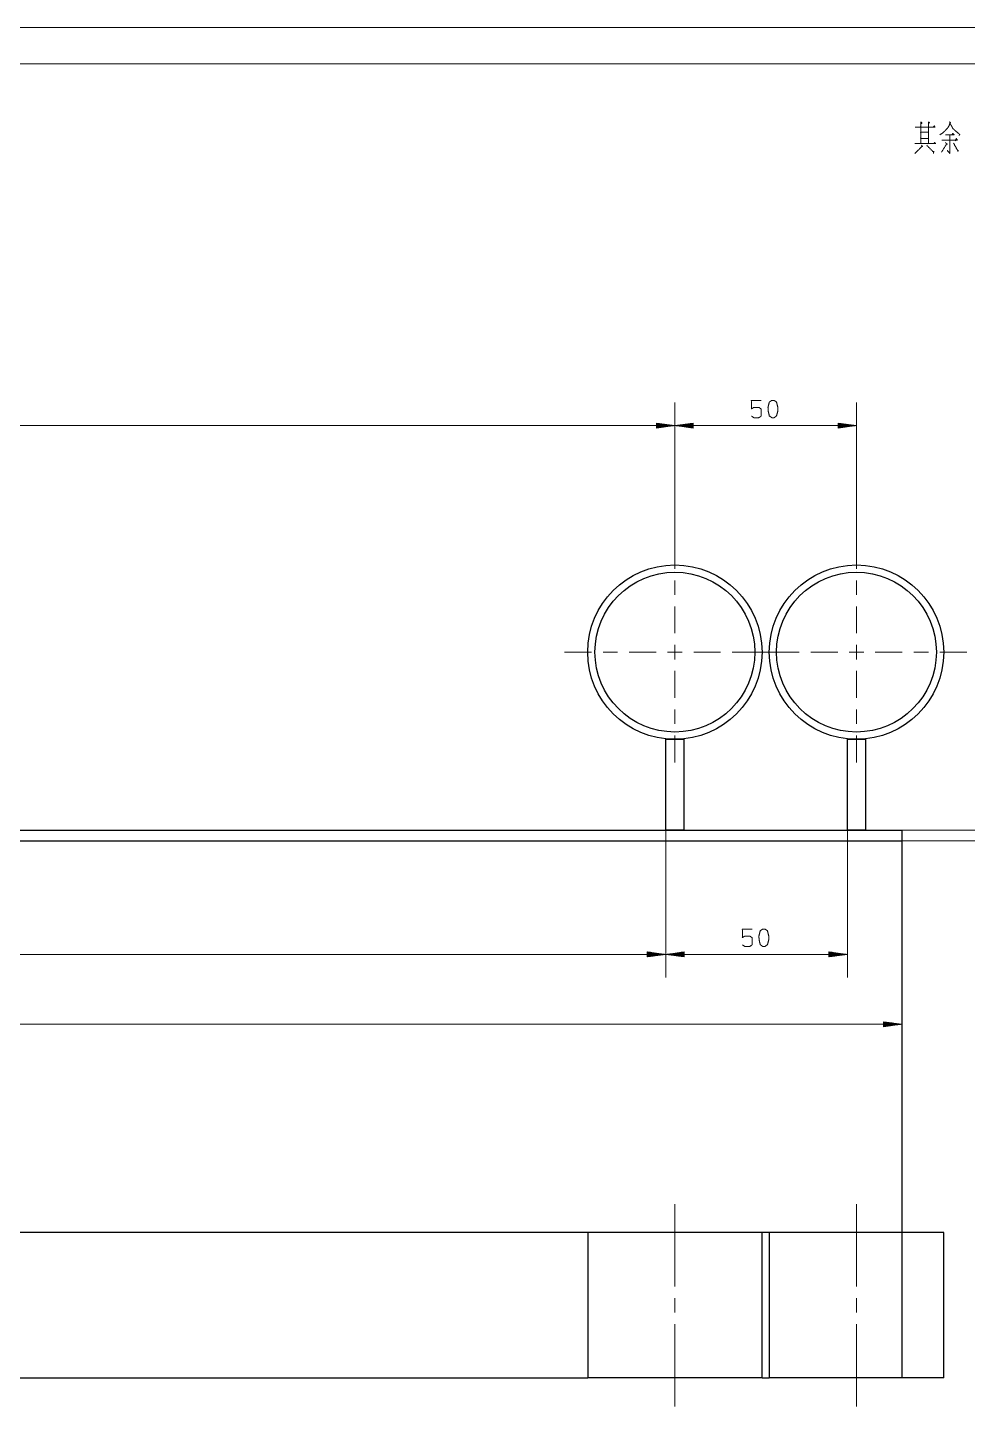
# Model space of a CAD drawing. Header units: millimetres. Extents: x 2210 to 79821, y -19430 to 2344.
# Drawn here: x 8248.9 to 8378.2, y 1600 to 1789.8 of the extents above; entities that cross this region are included whole.
import ezdxf

# ---------------------------------------------------------------- set-up
doc = ezdxf.new("R2010")
doc.units = ezdxf.units.MM
doc.layers.add('101', color=7, linetype='Continuous', true_color=0xffffff)

msp = doc.modelspace()

# ---------------------------------------------------------------- linework, layer by layer
msp.add_line((8369.22, 1677.83), (8369.22, 1603.9))
at = {"layer": '101', "color": 133, "linetype": 'Continuous', "lineweight": 18}
for p, q in [((8455.5, 1789.82), (8035.5, 1789.82)), ((8450.5, 1784.82), (8060.5, 1784.82))]:
    msp.add_line(p, q, dxfattribs=at)
at = {"layer": '101', "color": 22, "linetype": 'Continuous', "lineweight": 18}
for p, q in [((8337.97, 1719), (8337.97, 1738.19)), ((8337.97, 1719), (8337.97, 1738.19)), ((8362.97, 1719), (8362.97, 1738.19)), ((8335.43, 1735.35), (8335.46, 1735.35)), ((8335.43, 1735.35), (8335.46, 1735.35)), ((8335.43, 1735.35), (8335.43, 1734.68)), ((8337.97, 1735.02), (8335.43, 1735.35)), ((8335.43, 1735.3), (8335.85, 1735.3)), ((8335.43, 1735.24), (8336.24, 1735.24)), ((8340.51, 1735.35), (8337.97, 1735.02)), ((8340.51, 1735.24), (8339.71, 1735.24)), ((8340.51, 1735.3), (8340.09, 1735.3)), ((8340.51, 1735.35), (8340.48, 1735.35)), ((8340.51, 1735.35), (8340.48, 1735.35)), ((8340.51, 1734.68), (8340.51, 1735.35)), ((8360.43, 1735.35), (8360.46, 1735.35)), ((8360.43, 1735.35), (8360.46, 1735.35)), ((8360.43, 1735.35), (8360.43, 1734.68)), ((8362.97, 1735.02), (8360.43, 1735.35)), ((8360.43, 1735.3), (8360.85, 1735.3)), ((8360.43, 1735.24), (8361.24, 1735.24)), ((8137.97, 1735.02), (8337.97, 1735.02)), ((8335.43, 1735.19), (8336.62, 1735.19)), ((8335.43, 1735.14), (8337.01, 1735.14)), ((8335.43, 1735.09), (8337.39, 1735.09)), ((8335.43, 1735.04), (8337.78, 1735.04)), ((8335.43, 1734.68), (8337.97, 1735.02)), ((8335.43, 1734.99), (8337.78, 1734.99)), ((8335.43, 1734.94), (8337.39, 1734.94)), ((8335.43, 1734.89), (8337.01, 1734.89)), ((8335.43, 1734.84), (8336.62, 1734.84)), ((8335.43, 1734.79), (8336.24, 1734.79)), ((8335.43, 1734.74), (8335.85, 1734.74)), ((8335.43, 1734.69), (8335.46, 1734.69)), ((8335.43, 1734.69), (8335.46, 1734.69)), ((8337.97, 1735.02), (8340.51, 1734.68)), ((8337.97, 1735.02), (8362.97, 1735.02)), ((8340.51, 1735.04), (8338.17, 1735.04)), ((8340.51, 1734.99), (8338.17, 1734.99)), ((8340.51, 1735.09), (8338.55, 1735.09)), ((8340.51, 1734.94), (8338.55, 1734.94)), ((8340.51, 1735.14), (8338.94, 1735.14)), ((8340.51, 1734.89), (8338.94, 1734.89)), ((8340.51, 1735.19), (8339.32, 1735.19)), ((8340.51, 1734.84), (8339.32, 1734.84)), ((8340.51, 1734.79), (8339.71, 1734.79)), ((8340.51, 1734.74), (8340.09, 1734.74)), ((8340.51, 1734.69), (8340.48, 1734.69)), ((8340.51, 1734.69), (8340.48, 1734.69)), ((8360.43, 1735.19), (8361.62, 1735.19)), ((8360.43, 1735.14), (8362.01, 1735.14)), ((8360.43, 1735.09), (8362.39, 1735.09)), ((8360.43, 1735.04), (8362.78, 1735.04)), ((8360.43, 1734.68), (8362.97, 1735.02)), ((8360.43, 1734.99), (8362.78, 1734.99)), ((8360.43, 1734.94), (8362.39, 1734.94)), ((8360.43, 1734.89), (8362.01, 1734.89)), ((8360.43, 1734.84), (8361.62, 1734.84)), ((8360.43, 1734.79), (8361.24, 1734.79)), ((8360.43, 1734.74), (8360.85, 1734.74)), ((8360.43, 1734.69), (8360.46, 1734.69)), ((8360.43, 1734.69), (8360.46, 1734.69)), ((8336.72, 1679.33), (8336.72, 1659.04)), ((8336.72, 1679.33), (8336.72, 1659.04)), ((8361.72, 1679.33), (8361.72, 1659.04)), ((8369.22, 1679.33), (8391.63, 1679.33)), ((8369.22, 1677.83), (8391.63, 1677.83)), ((8369.22, 1677.83), (8369.22, 1649.42)), ((8336.72, 1662.22), (8136.72, 1662.22)), ((8334.18, 1662.55), (8334.21, 1662.55)), ((8334.18, 1662.55), (8334.21, 1662.55)), ((8334.18, 1662.55), (8334.18, 1661.88)), ((8336.72, 1662.22), (8334.18, 1662.55)), ((8334.18, 1662.5), (8334.6, 1662.5)), ((8334.18, 1662.45), (8334.99, 1662.45)), ((8334.18, 1662.4), (8335.37, 1662.4)), ((8334.18, 1662.35), (8335.76, 1662.35)), ((8334.18, 1662.29), (8336.14, 1662.29)), ((8334.18, 1662.24), (8336.53, 1662.24)), ((8334.18, 1661.88), (8336.72, 1662.22)), ((8334.18, 1662.19), (8336.53, 1662.19)), ((8334.18, 1662.14), (8336.14, 1662.14)), ((8334.18, 1662.09), (8335.76, 1662.09)), ((8334.18, 1662.04), (8335.37, 1662.04)), ((8334.18, 1661.99), (8334.99, 1661.99)), ((8334.18, 1661.94), (8334.6, 1661.94)), ((8334.18, 1661.89), (8334.21, 1661.89)), ((8334.18, 1661.89), (8334.21, 1661.89)), ((8339.26, 1662.55), (8336.72, 1662.22)), ((8336.72, 1662.22), (8339.26, 1661.88)), ((8361.72, 1662.22), (8336.72, 1662.22)), ((8339.26, 1662.24), (8336.92, 1662.24)), ((8339.26, 1662.19), (8336.92, 1662.19)), ((8339.26, 1662.29), (8337.3, 1662.29)), ((8339.26, 1662.14), (8337.3, 1662.14)), ((8339.26, 1662.35), (8337.69, 1662.35)), ((8339.26, 1662.09), (8337.69, 1662.09)), ((8339.26, 1662.4), (8338.07, 1662.4)), ((8339.26, 1662.04), (8338.07, 1662.04)), ((8339.26, 1662.45), (8338.46, 1662.45)), ((8339.26, 1661.99), (8338.46, 1661.99)), ((8339.26, 1662.5), (8338.84, 1662.5)), ((8339.26, 1661.94), (8338.84, 1661.94)), ((8339.26, 1662.55), (8339.23, 1662.55)), ((8339.26, 1662.55), (8339.23, 1662.55)), ((8339.26, 1661.89), (8339.23, 1661.89)), ((8339.26, 1661.89), (8339.23, 1661.89)), ((8339.26, 1661.88), (8339.26, 1662.55)), ((8359.18, 1662.55), (8359.21, 1662.55)), ((8359.18, 1662.55), (8359.21, 1662.55)), ((8359.18, 1662.55), (8359.18, 1661.88)), ((8361.72, 1662.22), (8359.18, 1662.55)), ((8359.18, 1662.5), (8359.6, 1662.5)), ((8359.18, 1662.45), (8359.99, 1662.45)), ((8359.18, 1662.4), (8360.37, 1662.4)), ((8359.18, 1662.35), (8360.76, 1662.35)), ((8359.18, 1662.29), (8361.14, 1662.29)), ((8359.18, 1662.24), (8361.53, 1662.24)), ((8359.18, 1661.88), (8361.72, 1662.22)), ((8359.18, 1662.19), (8361.53, 1662.19)), ((8359.18, 1662.14), (8361.14, 1662.14)), ((8359.18, 1662.09), (8360.76, 1662.09)), ((8359.18, 1662.04), (8360.37, 1662.04)), ((8359.18, 1661.99), (8359.99, 1661.99)), ((8359.18, 1661.94), (8359.6, 1661.94)), ((8359.18, 1661.89), (8359.21, 1661.89)), ((8359.18, 1661.89), (8359.21, 1661.89)), ((8106.72, 1652.6), (8369.22, 1652.6)), ((8366.68, 1652.93), (8366.71, 1652.93)), ((8366.68, 1652.93), (8366.71, 1652.93)), ((8366.68, 1652.93), (8366.68, 1652.26)), ((8369.22, 1652.6), (8366.68, 1652.93)), ((8366.68, 1652.88), (8367.1, 1652.88)), ((8366.68, 1652.82), (8367.49, 1652.82)), ((8366.68, 1652.77), (8367.87, 1652.77)), ((8366.68, 1652.72), (8368.26, 1652.72)), ((8366.68, 1652.67), (8368.64, 1652.67)), ((8366.68, 1652.62), (8369.03, 1652.62)), ((8366.68, 1652.26), (8369.22, 1652.6)), ((8366.68, 1652.57), (8369.03, 1652.57)), ((8366.68, 1652.52), (8368.64, 1652.52)), ((8366.68, 1652.47), (8368.26, 1652.47)), ((8366.68, 1652.42), (8367.87, 1652.42)), ((8366.68, 1652.37), (8367.49, 1652.37)), ((8366.68, 1652.32), (8367.1, 1652.32)), ((8366.68, 1652.27), (8366.71, 1652.27)), ((8366.68, 1652.27), (8366.71, 1652.27))]:
    msp.add_line(p, q, dxfattribs=at)
at = {"layer": '101', "color": 151, "linetype": 'Continuous', "lineweight": 18}
for p, q in [((8337.97, 1715.3), (8337.97, 1719)), ((8362.97, 1715.3), (8362.97, 1719)), ((8337.97, 1711.71), (8337.97, 1713.71)), ((8362.97, 1711.71), (8362.97, 1713.71)), ((8337.97, 1706.42), (8337.97, 1710.12)), ((8362.97, 1706.42), (8362.97, 1710.12)), ((8337.97, 1702.82), (8337.97, 1704.83)), ((8362.97, 1702.82), (8362.97, 1704.83)), ((8326.5, 1703.83), (8322.8, 1703.83)), ((8330.09, 1703.83), (8328.09, 1703.83)), ((8335.38, 1703.83), (8331.68, 1703.83)), ((8336.97, 1703.83), (8338.98, 1703.83)), ((8340.56, 1703.83), (8344.26, 1703.83)), ((8345.85, 1703.83), (8347.86, 1703.83)), ((8351.5, 1703.83), (8347.8, 1703.83)), ((8349.45, 1703.83), (8353.15, 1703.83)), ((8355.09, 1703.83), (8353.09, 1703.83)), ((8360.38, 1703.83), (8356.68, 1703.83)), ((8361.97, 1703.83), (8363.98, 1703.83)), ((8365.56, 1703.83), (8369.26, 1703.83)), ((8370.85, 1703.83), (8372.86, 1703.83)), ((8374.45, 1703.83), (8378.15, 1703.83)), ((8337.97, 1701.24), (8337.97, 1697.54)), ((8362.97, 1701.24), (8362.97, 1697.54)), ((8337.97, 1695.95), (8337.97, 1693.94)), ((8362.97, 1695.95), (8362.97, 1693.94)), ((8337.97, 1692.35), (8337.97, 1688.65)), ((8362.97, 1692.35), (8362.97, 1688.65)), ((8337.97, 1614.9), (8337.97, 1612.9)), ((8362.97, 1614.9), (8362.97, 1612.9))]:
    msp.add_line(p, q, dxfattribs=at)
at = {"layer": '101', "color": 163, "linetype": 'Continuous', "lineweight": 25}
for p, q in [((8336.72, 1679.33), (8336.72, 1691.83)), ((8336.72, 1691.83), (8339.22, 1691.83)), ((8339.22, 1691.83), (8339.22, 1679.33)), ((8361.72, 1691.83), (8364.22, 1691.83)), ((8361.72, 1679.33), (8361.72, 1691.83)), ((8364.22, 1691.83), (8364.22, 1679.33)), ((8106.72, 1679.33), (8369.22, 1679.33)), ((8339.22, 1679.33), (8336.72, 1679.33)), ((8364.22, 1679.33), (8361.72, 1679.33)), ((8369.22, 1679.33), (8369.22, 1677.83)), ((8106.72, 1677.83), (8369.22, 1677.83)), ((8325.97, 1623.9), (8149.97, 1623.9)), ((8325.97, 1623.9), (8325.97, 1603.9)), ((8349.97, 1603.9), (8349.97, 1623.9)), ((8350.97, 1623.9), (8349.97, 1623.9)), ((8350.97, 1623.9), (8350.97, 1603.9)), ((8374.97, 1603.9), (8374.97, 1623.9)), ((8149.97, 1603.9), (8325.97, 1603.9)), ((8349.97, 1603.9), (8350.97, 1603.9))]:
    msp.add_line(p, q, dxfattribs=at)
for centre, radius in [((8337.97, 1703.83), 12), ((8337.97, 1703.83), 11), ((8362.97, 1703.83), 12), ((8362.97, 1703.83), 11)]:
    msp.add_circle(centre, radius, dxfattribs=at)
at = {"layer": '101', "color": 72, "linetype": 'Continuous', "lineweight": 18}
for points, knots in [([(8371.81, 1776.84), (8371.99, 1776.69), (8371.83, 1776.54), (8371.83, 1776.84), (8371.83, 1773.84), (8371.83, 1776.12), (8371.06, 1776.12), (8373.79, 1776.12), (8372.87, 1776.12), (8372.87, 1776.8), (8372.87, 1773.84), (8372.87, 1775.41), (8371.81, 1775.41), (8371.81, 1774.55), (8372.87, 1774.55), (8372.87, 1773.84), (8371.01, 1773.84), (8373.87, 1773.84), (8373.74, 1774.02), (8373.61, 1773.84)], [0, 0, 0.009717, 0.01862, 0.030836, 0.152989, 0.24613, 0.277436, 0.388627, 0.426411, 0.453896, 0.574522, 0.638652, 0.681834, 0.716953, 0.760134, 0.789145, 0.864711, 0.9813, 0.99065, 1, 1]), ([(8372.89, 1776.61), (8373.03, 1776.72), (8372.87, 1776.84)], [0, 0, 0.471535, 1, 1]), ([(8373.56, 1776.12), (8373.69, 1776.31), (8373.77, 1776.12)], [0, 0, 0.529971, 1, 1]), ([(8375.78, 1776.84), (8375.94, 1776.69), (8375.86, 1776.72), (8375.7, 1776.27), (8375.43, 1775.9), (8375.11, 1775.56), (8374.82, 1775.3), (8374.45, 1775.07)], [0, 0, 0.086309, 0.12102, 0.309421, 0.490705, 0.673783, 0.828666, 1, 1]), ([(8375.22, 1775.07), (8376.41, 1775.07), (8376.23, 1775.26), (8376.1, 1775.07)], [0, 0, 0.707431, 0.863851, 1, 1]), ([(8375.83, 1775.07), (8375.83, 1772.49), (8375.46, 1772.9)], [0, 0, 0.823415, 1, 1]), ([(8375.83, 1776.61), (8376.04, 1776.31), (8376.23, 1775.94), (8376.6, 1775.6), (8377.05, 1775.22), (8377.18, 1775.11), (8377.21, 1775.11), (8377.1, 1774.96)], [0, 0, 0.16272, 0.348027, 0.570218, 0.82989, 0.906889, 0.918635, 1, 1]), ([(8371.94, 1773.61), (8372.04, 1773.42), (8372.02, 1773.5), (8371.01, 1772.49)], [0, 0, 0.125001, 0.171159, 1, 1]), ([(8372.63, 1773.61), (8373.61, 1772.64), (8373.61, 1772.82), (8373.56, 1772.49)], [0, 0, 0.723289, 0.821343, 1, 1]), ([(8375.22, 1773.99), (8375.46, 1773.72), (8375.41, 1773.84), (8374.66, 1772.67)], [0, 0, 0.190889, 0.257814, 1, 1]), ([(8374.74, 1774.32), (8376.84, 1774.32), (8376.71, 1774.55), (8376.57, 1774.25)], [0, 0, 0.780475, 0.877786, 1, 1]), ([(8376.33, 1773.91), (8376.94, 1772.82), (8376.97, 1772.97), (8376.92, 1772.75)], [0, 0, 0.764772, 0.858208, 1, 1]), ([(8348.51, 1736.33), (8348.85, 1736.11), (8349.54, 1736.11), (8349.87, 1736.33), (8349.87, 1737.28), (8349.54, 1737.53), (8348.85, 1737.53), (8348.51, 1737.31), (8348.51, 1738.48), (8349.87, 1738.48)], [0, 0, 0.062229, 0.168345, 0.230572, 0.376816, 0.441264, 0.547379, 0.609608, 0.79049, 1, 1]), ([(8351.64, 1736.11), (8351.97, 1736.36), (8352.15, 1737.06), (8352.15, 1737.53), (8351.97, 1738.26), (8351.64, 1738.48), (8351.3, 1738.48), (8350.97, 1738.26), (8350.79, 1737.53), (8350.81, 1737.06), (8350.97, 1736.36), (8351.3, 1736.11), (8351.64, 1736.11)], [0, 0, 0.067526, 0.183973, 0.260583, 0.380942, 0.446142, 0.500305, 0.565505, 0.685864, 0.762528, 0.878311, 0.945837, 1, 1]), ([(8347.26, 1663.54), (8347.6, 1663.31), (8348.29, 1663.31), (8348.62, 1663.54), (8348.62, 1664.49), (8348.29, 1664.74), (8347.6, 1664.74), (8347.26, 1664.51), (8347.26, 1665.69), (8348.62, 1665.69)], [0, 0, 0.062227, 0.168342, 0.230571, 0.376816, 0.441267, 0.547382, 0.609609, 0.79049, 1, 1]), ([(8350.39, 1663.31), (8350.72, 1663.56), (8350.9, 1664.26), (8350.9, 1664.74), (8350.72, 1665.46), (8350.39, 1665.69), (8350.05, 1665.69), (8349.72, 1665.46), (8349.54, 1664.74), (8349.56, 1664.26), (8349.72, 1663.56), (8350.05, 1663.31), (8350.39, 1663.31)], [0, 0, 0.067524, 0.18397, 0.260583, 0.380943, 0.446139, 0.500306, 0.565503, 0.685862, 0.762528, 0.878309, 0.945833, 1, 1])]:
    msp.add_open_spline(points, degree=1, knots=knots, dxfattribs=at)
at = {"layer": '101', "color": 151, "linetype": 'Continuous', "lineweight": 18}
for points, knots in [([(8337.97, 1627.82), (8337.97, 1626.24), (8337.97, 1616.49)], [0, 0, 0.140063, 1, 1]), ([(8362.97, 1627.82), (8362.97, 1626.24), (8362.97, 1616.49)], [0, 0, 0.140063, 1, 1]), ([(8337.97, 1611.31), (8337.97, 1603.15), (8337.97, 1599.97)], [0, 0, 0.719874, 1, 1]), ([(8362.97, 1611.31), (8362.97, 1603.15), (8362.97, 1599.97)], [0, 0, 0.719874, 1, 1])]:
    msp.add_open_spline(points, degree=1, knots=knots, dxfattribs=at)
at = {"layer": '101', "color": 163, "linetype": 'Continuous', "lineweight": 25}
for points, knots in [([(8349.97, 1623.9), (8349.87, 1623.9), (8349.06, 1623.9), (8347.49, 1623.9), (8345.28, 1623.9), (8342.56, 1623.9), (8339.54, 1623.9), (8336.41, 1623.9), (8333.38, 1623.9), (8330.67, 1623.9), (8328.45, 1623.9), (8326.89, 1623.9), (8326.08, 1623.9), (8325.97, 1623.9)], [0, 0, 0.004278, 0.038061, 0.103324, 0.195619, 0.308659, 0.434737, 0.565263, 0.691342, 0.804381, 0.896677, 0.96194, 0.995723, 1, 1]), ([(8374.97, 1623.9), (8374.56, 1623.9), (8373.36, 1623.9), (8371.46, 1623.9), (8368.97, 1623.9), (8367.56, 1623.9), (8364.54, 1623.9), (8361.41, 1623.9), (8358.38, 1623.9), (8355.67, 1623.9), (8353.45, 1623.9), (8351.89, 1623.9), (8351.08, 1623.9), (8350.97, 1623.9)], [0, 0, 0.017037, 0.066987, 0.146447, 0.25, 0.308658, 0.434737, 0.565263, 0.691342, 0.804381, 0.896677, 0.96194, 0.995723, 1, 1]), ([(8349.97, 1603.9), (8349.56, 1603.9), (8348.36, 1603.9), (8346.46, 1603.9), (8343.97, 1603.9), (8342.56, 1603.9), (8339.54, 1603.9), (8336.41, 1603.9), (8333.38, 1603.9), (8330.67, 1603.9), (8328.45, 1603.9), (8326.89, 1603.9), (8326.08, 1603.9), (8325.97, 1603.9)], [0, 0, 0.017038, 0.066987, 0.146447, 0.25, 0.308659, 0.434737, 0.565263, 0.691342, 0.804381, 0.896677, 0.96194, 0.995723, 1, 1]), ([(8374.97, 1603.9), (8374.56, 1603.9), (8373.36, 1603.9), (8371.46, 1603.9), (8368.97, 1603.9), (8367.56, 1603.9), (8364.54, 1603.9), (8361.41, 1603.9), (8358.38, 1603.9), (8355.67, 1603.9), (8353.45, 1603.9), (8351.89, 1603.9), (8351.08, 1603.9), (8350.97, 1603.9)], [0, 0, 0.017037, 0.066987, 0.146447, 0.25, 0.308658, 0.434737, 0.565263, 0.691342, 0.804381, 0.896677, 0.96194, 0.995723, 1, 1])]:
    msp.add_open_spline(points, degree=1, knots=knots, dxfattribs=at)

doc.saveas('drawing.dxf')
